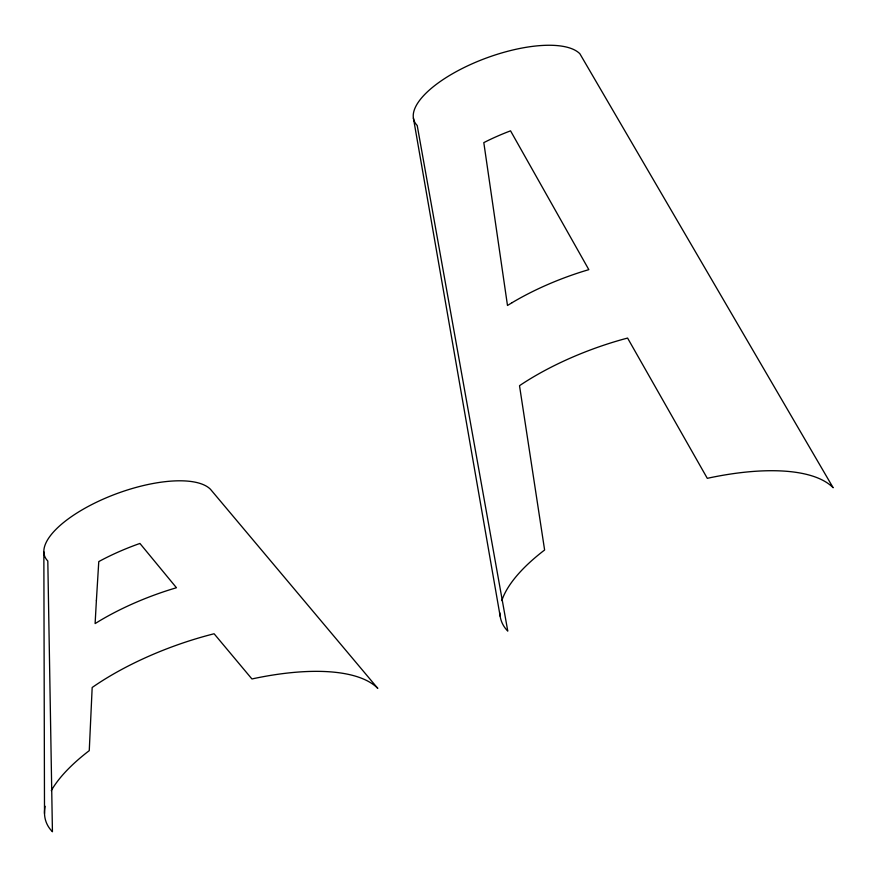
<?xml version="1.0" encoding="UTF-8"?>
<svg xmlns="http://www.w3.org/2000/svg" width="877" height="877" viewBox="0 0 877 877"><rect width="100%" height="100%" fill="white"/><g stroke="black" fill="none" stroke-linecap="round" stroke-linejoin="round"><path stroke-width="1.32" d="M413.396 118.033L500.164 616.257M43.85 551.874L44.508 813.483M499.868 612.848A179.982 67.715 -20.1 0 0 507.783 631.1L417.2 125.455A89.991 33.852 -20.1 0 1 472.835 63.484A89.991 33.852 -20.1 0 1 579.883 53.771L833.15 487.733A179.982 67.715 -20.1 0 0 709.997 477.746L707.301 478.338L627.592 338.073L625.049 338.741A149.781 56.347 -20.1 0 0 521.431 384.4L519.513 385.705L544.617 550.022L542.731 551.447A179.982 67.715 -20.1 0 0 501.819 600.592M45.144 806.281A179.982 67.715 -20.1 0 0 52.434 831.736L47.807 560.995A89.991 33.852 -20.1 0 1 103.442 499.024A89.991 33.852 -20.1 0 1 210.491 489.311L377.801 688.379A179.982 67.715 -20.1 0 0 254.648 678.381L251.94 678.973L214.109 633.764A157.75 59.351 -20.1 0 0 92.173 687.491L89.257 750.657L87.382 752.082A179.982 67.715 -20.1 0 0 51.283 790.626M96.382 600.668L95.111 623.58L99.814 620.708A134.981 50.789 -20.1 0 1 170.653 589.497L176.452 587.733L139.936 543.455L139.191 543.707A112.76 42.425 -20.1 0 0 99.419 561.236L98.772 561.587L96.382 600.668M512.19 302.62L507.487 305.481L483.808 142.622L487.733 140.66A104.791 39.421 -20.1 0 1 506.303 132.482L510.546 130.837L588.818 269.645L583.019 271.399A134.981 50.789 -20.1 0 0 512.19 302.62"/></g></svg>
